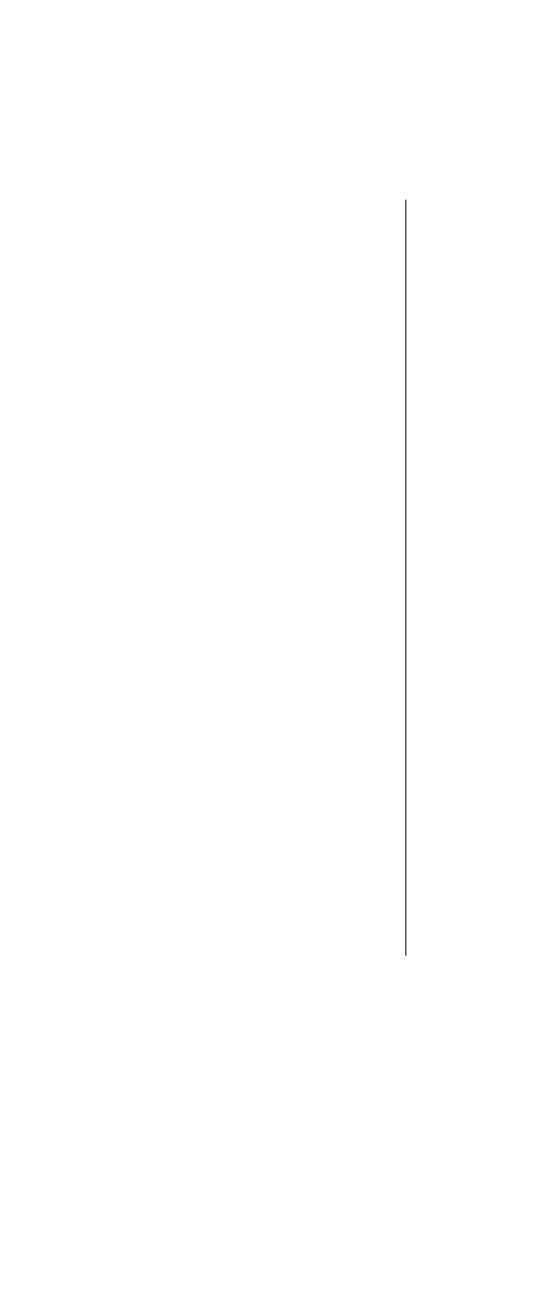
# Model space of a CAD drawing. Header units: millimetres. Extents: x 48966 to 155647, y -43515 to 26217.
# Drawn here: x 56692 to 57515, y -27212 to -25089 of the extents above; entities that cross this region are included whole.
import ezdxf

# ---------------------------------------------------------------- set-up
doc = ezdxf.new("R2010")
doc.units = ezdxf.units.MM
doc.linetypes.add('Осевые', pattern=[6350, 1270, -952.5, 3175, -952.5])
for name, color, linetype, lineweight in [('Обобщенные модели', 7, 'Continuous', 9), ('Обобщенные модели-1', 7, 'Continuous', 18), ('Оси-2', 7, 'Осевые', 9)]:
    doc.layers.add(name, color=color, linetype=linetype, lineweight=lineweight)

# ---------------------------------------------------------------- blocks, each defined once
blk = doc.blocks.new('Обвязочная балка 1 - Обвязочная балка 1-1451838-План 5-го этажа на отм_ _12_600')
at = {"layer": 'Обобщенные модели'}
for radius, start in [(5146.3, 180.062), (5116.4, 180.0624)]:
    blk.add_arc((61848.8, -21685.3), radius, start, 251.5369, dxfattribs=at)
at = {"layer": 'Обобщенные модели-1'}
for radius, start in [(5157.2, 180.0619), (5153.2, 180.0619), (5111.2, 180.0624), (5107.2, 180.0625)]:
    blk.add_arc((61848.8, -21685.3), radius, start, 251.5369, dxfattribs=at)

msp = doc.modelspace()

# ---------------------------------------------------------------- linework, layer by layer
at = {"layer": 'Оси-2'}
msp.add_line((57331.6, 25417.1), (57331.6, -41737.8), dxfattribs=at)

# ---------------------------------------------------------------- block references
at = {"layer": 'Обобщенные модели'}
msp.add_blockref('Обвязочная балка 1 - Обвязочная балка 1-1451838-План 5-го этажа на отм_ _12_600', (0, 0), dxfattribs=at)

doc.saveas('drawing.dxf')
